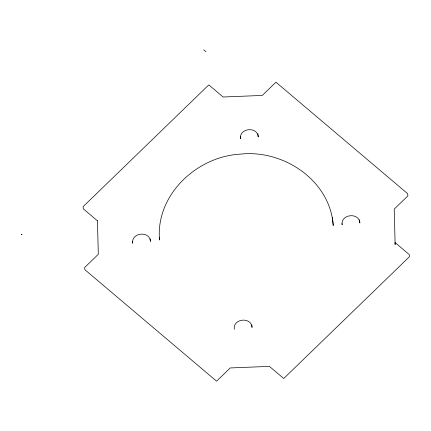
<?xml version="1.0" encoding="UTF-8"?>
<svg xmlns="http://www.w3.org/2000/svg" width="431" height="431" viewBox="0 0 431 431"><rect width="100%" height="100%" fill="white"/><g stroke="black" fill="none" stroke-linecap="round" stroke-linejoin="round"><path stroke-width="0.65" d="M342.004 223.56L342.139 224.831C340.533 214.018 359.217 212.079 359.858 222.994L359.524 219.805M21.609 234.518L21.933 234.502L21.55 234.523M21.749 234.658L21.933 234.507M203.696 49.813L206.013 51.774M394.904 242.421L409.218 254.543L409.45 256.72L283.733 378.504L269.418 366.382L230.246 367.95L216.577 381.187L84.875 269.698L84.648 267.516L98.311 254.279L97.449 220.791M97.627 220.963L83.312 208.841L83.086 206.665L208.803 84.88L223.118 97.002L262.29 95.434L275.953 82.197L407.661 193.686L407.888 195.868L394.225 209.105L395.135 244.603L395.022 243.515M332.339 217.461L333.244 225.569C330.254 180.417 283.318 149.218 240.234 154.147C196.822 156.48 155.526 194.844 159.518 239.997L159.255 237.481M257.91 133.788L258.25 136.977C257.603 126.062 238.919 128.002 240.525 138.814L240.261 136.266M251.779 324.882L252.043 327.431C251.397 316.516 232.718 318.461 234.324 329.273M150.166 238.866L150.43 241.414C149.789 230.499 131.105 232.444 132.71 243.256L132.511 241.344"/></g></svg>
